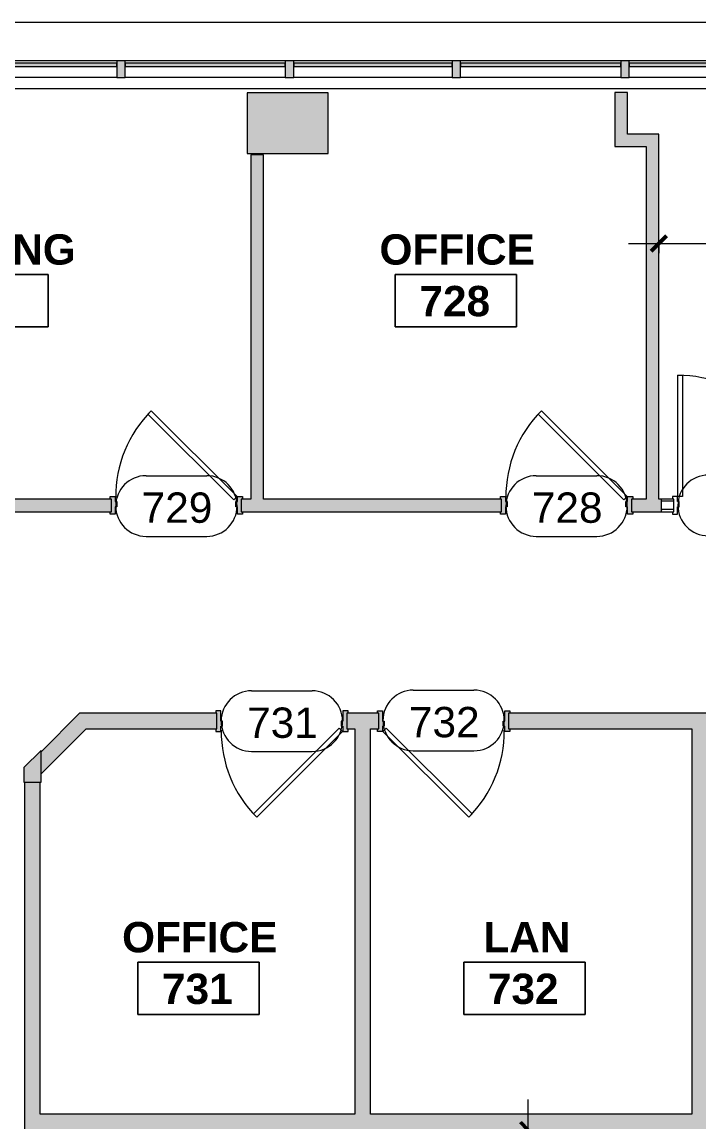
# Model space of a CAD drawing. Header units: inches. Extents: x 920 to 3228, y -557 to 2680.
# Drawn here: x 1990.9 to 2191.8, y 1807.4 to 2133.9 of the extents above; entities that cross this region are included whole.
import ezdxf

# ---------------------------------------------------------------- set-up
doc = ezdxf.new("R2010")
doc.units = ezdxf.units.IN
doc.header["$MEASUREMENT"] = 0
for name, color, linetype, lineweight in [('A-ANNO-DIMS', 211, 'Continuous', 9), ('A-ANNO-DIMS-96', 211, 'Continuous', 9), ('A-AREA-IDEN', 2, 'Continuous', 9), ('A-COLS', 52, 'Continuous', 13), ('A-DETL-GENF', 92, 'Continuous', 9), ('A-DETL-THIN', 151, 'Continuous', 9), ('A-DOOR', 31, 'Continuous', 13), ('A-DOOR-IDEN', 31, 'Continuous', 9), ('A-GLAZ-CURT', 52, 'Continuous', 13), ('A-GLAZ-CWMG', 51, 'Continuous', 13), ('A-WALL', 113, 'Continuous', 13), ('A-WALL-PATT', 111, 'Continuous', 13), ('I-WALL', 2, 'Continuous', 13)]:
    doc.layers.add(name, color=color, linetype=linetype, lineweight=lineweight)
doc.styles.add('Swis721 Lt BT', font='swissl.ttf', dxfattribs={"height": 9})
doc.styles.add('Swis721 Lt BT_B', font='', dxfattribs={"height": 9})
doc.styles.get('Swis721 Lt BT_B').set_extended_font_data('Swis721 Lt BT', bold=True)
doc.dimstyles.new('OTJ_-_3_32__Linear__0__Tolerance', dxfattribs={"dimscale": 12, "dimtxt": 9.497835, "dimasz": 0.375, "dimexe": 0.75, "dimexo": 0.5, "dimgap": 0.5, "dimtad": 1, "dimdec": 0, "dimzin": 3, "dimdsep": 46, "dimlunit": 4, "dimtxsty": 'Swis721 Lt BT', "dimblk1": 'OBLIQUE', "dimblk2": 'OBLIQUE', "dimsah": 1, "dimcen": 0.09, "dimdle": 0.75, "dimazin": 0, "dimtfac": 1, "dimtdec": 4, "dimtix": 1, "dimtmove": 0, "dimatfit": 3, "dimfxl": 1, "dimtvp": 1, "dimfrac": 2, "dimtolj": 1, "dimtzin": 0, "dimarcsym": 2})
doc.dimstyles.new('OTJ_-_3_32__Linear__1_2__Tolerance', dxfattribs={"dimscale": 12, "dimtxt": 9.497835, "dimasz": 0.375, "dimexe": 0.75, "dimexo": 0.5, "dimgap": 0.5, "dimtad": 1, "dimdec": 1, "dimrnd": 0.5, "dimzin": 3, "dimdsep": 46, "dimlunit": 4, "dimtxsty": 'Swis721 Lt BT', "dimblk1": 'OBLIQUE', "dimblk2": 'OBLIQUE', "dimsah": 1, "dimcen": 0.09, "dimdle": 0.75, "dimazin": 0, "dimtfac": 1, "dimtdec": 4, "dimtix": 1, "dimtmove": 0, "dimatfit": 3, "dimfxl": 1, "dimtvp": 1, "dimfrac": 2, "dimtolj": 1, "dimtzin": 0, "dimarcsym": 2})
pattern_1 = [(0, (664.756, 0), (30.72, 7.68), [1.267, -21.773, 1.267, -21.773, -122.88]), (0, (664.756, 0), (30.72, 7.68), [-46.08, 1.267, -44.813, 1.267, -21.773, -53.76]), (0, (664.756, 0), (30.72, 7.68), [-115.2, 1.267, -14.093, 1.267, -37.133]), (120, (676.276, 3.84), (-22.011075, 22.7643), [1.267, -21.773, 1.267, -21.773, -122.88]), (120, (676.276, 3.84), (-22.011075, 22.7643), [-46.08, 1.267, -44.813, 1.267, -21.773, -53.76]), (120, (676.276, 3.84), (-22.011075, 22.7643), [-115.2, 1.267, -14.093, 1.267, -37.133]), (240, (680.116, 19.2), (-8.708925, -30.4443), [1.267, -21.773, 1.267, -21.773, -122.88]), (240, (680.116, 19.2), (-8.708925, -30.4443), [-46.08, 1.267, -44.813, 1.267, -21.773, -53.76]), (240, (680.116, 19.2), (-8.708925, -30.4443), [-115.2, 1.267, -14.093, 1.267, -37.133])]

# ---------------------------------------------------------------- blocks, each defined once
blk = doc.blocks.new('Door - Single - Solid Door-7732912-Level XX  CONSTRUCTION')
at = {"layer": 'A-DOOR'}
h = blk.add_hatch(color=250, dxfattribs=at)
h.paths.add_polyline_path([(22.12, 2.54), (22.12, 0.29), (21.62, 0.29), (21.62, -1.21), (22.12, -1.21), (22.12, -2.71), (23.62, -2.71), (23.62, -1.96), (23.24, -1.96), (23.24, 1.79), (23.62, 1.79), (23.62, 2.54), (23.24, 2.54)], flags=0)
h.paths.add_polyline_path([(-14.68, 2.54), (-15.63, 2.54), (-15.63, 1.79), (-15.26, 1.79), (-15.26, -1.96), (-15.63, -1.96), (-15.63, -2.71), (-14.13, -2.71), (-14.13, -1.21), (-13.63, -1.21), (-13.63, 0.29), (-14.13, 0.29), (-14.13, 2.54)], flags=0)
at = {"layer": 'A-DOOR', "color": 8, "lineweight": 20}
for p, q in [((-15.63, 2.54), (-14.13, 2.54)), ((-15.63, 1.79), (-15.63, 2.54)), ((-14.13, 2.54), (-14.13, 0.29)), ((-14.13, 0.29), (-13.63, 0.29)), ((-13.63, 0.29), (-13.63, -1.21)), ((21.62, 0.29), (22.12, 0.29)), ((21.62, -1.21), (21.62, 0.29)), ((22.12, 2.54), (23.62, 2.54)), ((22.12, 0.29), (22.12, 2.54)), ((23.62, 2.54), (23.62, 1.79)), ((-15.63, -2.71), (-15.63, -1.96)), ((-14.13, -2.71), (-15.63, -2.71)), ((-14.13, -1.21), (-14.13, -2.71)), ((-13.63, -1.21), (-14.13, -1.21)), ((-13.03, -1.74), (-14.01, -2.71)), ((-14.01, -2.71), (11.45, -28.17)), ((12.42, -27.2), (-13.03, -1.74)), ((22.12, -1.21), (21.62, -1.21)), ((22.12, -2.71), (22.12, -1.21)), ((23.62, -2.71), (22.12, -2.71)), ((23.62, -1.96), (23.62, -2.71)), ((11.45, -28.17), (12.42, -27.2))]:
    blk.add_line(p, q, dxfattribs=at)
at = {"layer": 'A-DOOR', "lineweight": 9}
blk.add_arc((-14.01, -2.71), 36, 315, 0.5, dxfattribs=at)
blk = doc.blocks.new('System Panel - Glazed-V3-Level XX  CONSTRUCTION')
at = {"layer": 'A-GLAZ-CURT', "lineweight": 9}
blk.add_hatch(color=7, dxfattribs=at).paths.add_polyline_path([(23.375, 0.75), (23.375, 1.75), (-23.375, 1.75), (-23.375, 0.75)], flags=0)
at = {"layer": 'A-GLAZ-CURT', "color": 8, "lineweight": 20}
for p, q in [((23.375, 1.75), (-23.375, 1.75)), ((-23.375, 1.75), (-23.375, 0.75)), ((-23.375, 0.75), (23.375, 0.75)), ((23.375, 0.75), (23.375, 1.75))]:
    blk.add_line(p, q, dxfattribs=at)
blk = doc.blocks.new('System Panel - Glazed-7148733-Level XX  CONSTRUCTION')
at = {"layer": 'A-GLAZ-CURT', "lineweight": 9}
blk.add_hatch(color=7, dxfattribs=at).paths.add_polyline_path([(23.75, 0.75), (23.75, 1.75), (-23.75, 1.75), (-23.75, 0.75)], flags=0)
at = {"layer": 'A-GLAZ-CURT', "color": 8, "lineweight": 20}
for p, q in [((23.75, 1.75), (-23.75, 1.75)), ((-23.75, 1.75), (-23.75, 0.75)), ((-23.75, 0.75), (23.75, 0.75)), ((23.75, 0.75), (23.75, 1.75))]:
    blk.add_line(p, q, dxfattribs=at)
blk = doc.blocks.new('System Panel - Glazed-7148729-Level XX  CONSTRUCTION')
at = {"layer": 'A-GLAZ-CURT', "lineweight": 9}
blk.add_hatch(color=7, dxfattribs=at).paths.add_polyline_path([(23.5, 0.75), (23.5, 1.75), (-23.5, 1.75), (-23.5, 0.75)], flags=0)
at = {"layer": 'A-GLAZ-CURT', "color": 8, "lineweight": 20}
for p, q in [((23.5, 1.75), (-23.5, 1.75)), ((-23.5, 1.75), (-23.5, 0.75)), ((-23.5, 0.75), (23.5, 0.75)), ((23.5, 0.75), (23.5, 1.75))]:
    blk.add_line(p, q, dxfattribs=at)
blk = doc.blocks.new('System Panel - Glazed-7148734-Level XX  CONSTRUCTION')
at = {"layer": 'A-GLAZ-CURT', "lineweight": 9}
blk.add_hatch(color=7, dxfattribs=at).paths.add_polyline_path([(11.22, 0.75), (61.25, 0.75), (61.25, 1.75), (-61.25, 1.75), (-61.25, 0.75), (3.59, 0.75)], flags=0)
at = {"layer": 'A-GLAZ-CURT', "color": 8, "lineweight": 20}
for p, q in [((61.25, 1.75), (-61.25, 1.75)), ((-61.25, 1.75), (-61.25, 0.75)), ((-61.25, 0.75), (61.25, 0.75)), ((61.25, 0.75), (61.25, 1.75))]:
    blk.add_line(p, q, dxfattribs=at)
blk = doc.blocks.new('Rectangular Mullion - 2_5_ x 5_ rectangular-7148713-Level XX  CONSTRUCTION')
at = {"layer": 'A-GLAZ-CWMG', "lineweight": 9}
blk.add_hatch(color=7, dxfattribs=at).paths.add_polyline_path([(-1.25, 2.5), (1.25, 2.5), (1.25, -2.5), (-1.25, -2.5), (-1.25, -0.75)], flags=0)
at = {"layer": 'A-GLAZ-CWMG', "color": 8, "lineweight": 20}
for p, q in [((-1.25, 2.5), (1.25, 2.5)), ((-1.25, -2.5), (-1.25, 2.5)), ((1.25, 2.5), (1.25, -2.5)), ((1.25, -2.5), (-1.25, -2.5))]:
    blk.add_line(p, q, dxfattribs=at)
blk = doc.blocks.new('Rectangular Mullion - 2_5_ x 5_ rectangular-V4-Level XX  CONSTRUCTION')
at = {"layer": 'A-GLAZ-CWMG', "lineweight": 9}
for p, q in [((1354.3, 2122.36), (1307.55, 2122.36)), ((1354.3, 2117.36), (1307.55, 2117.36))]:
    blk.add_line(p, q, dxfattribs=at)
blk = doc.blocks.new('Rectangular Mullion - 2_5_ x 5_ rectangular-7148718-Level XX  CONSTRUCTION')
at = {"layer": 'A-GLAZ-CWMG', "lineweight": 9}
for p, q in [((1179.55, 2122.36), (1132.05, 2122.36)), ((1179.55, 2117.36), (1132.05, 2117.36))]:
    blk.add_line(p, q, dxfattribs=at)
blk = doc.blocks.new('Rectangular Mullion - 2_5_ x 5_ rectangular-7148714-Level XX  CONSTRUCTION')
at = {"layer": 'A-GLAZ-CWMG', "lineweight": 9}
for p, q in [((1453.8, 2122.36), (1406.8, 2122.36)), ((1453.8, 2117.36), (1406.8, 2117.36))]:
    blk.add_line(p, q, dxfattribs=at)
blk = doc.blocks.new('Rectangular Mullion - 2_5_ x 5_ rectangular-7148719-Level XX  CONSTRUCTION')
at = {"layer": 'A-GLAZ-CWMG', "lineweight": 9}
for p, q in [((1628.8, 2122.36), (1506.3, 2122.36)), ((1628.8, 2117.36), (1506.3, 2117.36))]:
    blk.add_line(p, q, dxfattribs=at)
blk = doc.blocks.new('Door - Single - Solid Door-7732915-Level XX  CONSTRUCTION')
at = {"layer": 'A-DOOR'}
h = blk.add_hatch(color=250, dxfattribs=at)
h.paths.add_polyline_path([(-14.13, 3.15), (-15.63, 3.15), (-15.63, 2.4), (-15.26, 2.4), (-15.26, -2.22), (-15.63, -2.22), (-15.63, -2.97), (-14.13, -2.97), (-14.13, 0.15), (-13.63, 0.15), (-13.63, 1.65), (-14.13, 1.65), (-14.13, 2.4)], flags=0)
h.paths.add_polyline_path([(23.24, 3.15), (22.12, 3.15), (22.12, 1.65), (21.62, 1.65), (21.62, 0.15), (22.12, 0.15), (22.12, -2.97), (23.62, -2.97), (23.62, -2.22), (23.24, -2.22), (23.24, 2.4), (23.62, 2.4), (23.62, 3.15)], flags=0)
at = {"layer": 'A-DOOR', "color": 8, "lineweight": 20}
for p, q in [((-14.01, 3.15), (11.45, 28.61)), ((12.42, 27.63), (-13.03, 2.18)), ((11.45, 28.61), (12.42, 27.63)), ((-15.63, 3.15), (-15.63, 2.4)), ((-14.13, 3.15), (-15.63, 3.15)), ((-14.13, 1.65), (-14.13, 3.15)), ((-13.63, 1.65), (-14.13, 1.65)), ((-14.13, -2.97), (-14.13, 0.15)), ((-14.13, 0.15), (-13.63, 0.15)), ((-13.03, 2.18), (-14.01, 3.15)), ((-13.63, 0.15), (-13.63, 1.65)), ((22.12, 1.65), (21.62, 1.65)), ((21.62, 1.65), (21.62, 0.15)), ((21.62, 0.15), (22.12, 0.15)), ((23.62, 3.15), (22.12, 3.15)), ((22.12, 3.15), (22.12, 1.65)), ((22.12, 0.15), (22.12, -2.97)), ((23.62, 2.4), (23.62, 3.15)), ((-15.63, -2.22), (-15.63, -2.97)), ((-15.63, -2.97), (-14.13, -2.97)), ((22.12, -2.97), (23.62, -2.97)), ((23.62, -2.97), (23.62, -2.22))]:
    blk.add_line(p, q, dxfattribs=at)
at = {"layer": 'A-DOOR', "lineweight": 9}
blk.add_arc((-14.01, 3.15), 36, 359.5, 45, dxfattribs=at)
blk = doc.blocks.new('Door - Single - Solid Door-7732918-Level XX  CONSTRUCTION')
at = {"layer": 'A-DOOR'}
h = blk.add_hatch(color=250, dxfattribs=at)
h.paths.add_polyline_path([(-15.26, -3.15), (-14.13, -3.15), (-14.13, -1.65), (-13.63, -1.65), (-13.63, -0.15), (-14.13, -0.15), (-14.13, 2.97), (-15.63, 2.97), (-15.63, 2.22), (-15.26, 2.22), (-15.26, -2.4), (-15.63, -2.4), (-15.63, -3.15)], flags=0)
h.paths.add_polyline_path([(23.62, -3.15), (23.62, -2.4), (23.24, -2.4), (23.24, 2.22), (23.62, 2.22), (23.6, 2.97), (22.12, 2.97), (22.12, -0.15), (21.62, -0.15), (21.62, -1.65), (22.12, -1.65), (22.12, -3.15), (23.24, -3.15)], flags=0)
at = {"layer": 'A-DOOR', "color": 8, "lineweight": 20}
for p, q in [((-15.63, 2.97), (-14.13, 2.97)), ((-15.63, 2.22), (-15.63, 2.97)), ((-14.13, 2.97), (-14.13, -0.15)), ((22.12, 2.97), (23.62, 2.97)), ((22.12, -0.15), (22.12, 2.97)), ((23.62, 2.97), (23.62, 2.22)), ((-15.63, -3.15), (-15.63, -2.4)), ((-14.13, -3.15), (-15.63, -3.15)), ((-14.13, -0.15), (-13.63, -0.15)), ((-14.13, -1.65), (-14.13, -3.15)), ((-13.63, -1.65), (-14.13, -1.65)), ((-13.03, -2.18), (-14.01, -3.15)), ((-14.01, -3.15), (11.45, -28.61)), ((-13.63, -0.15), (-13.63, -1.65)), ((12.42, -27.63), (-13.03, -2.18)), ((21.62, -0.15), (22.12, -0.15)), ((21.62, -1.65), (21.62, -0.15)), ((22.12, -1.65), (21.62, -1.65)), ((22.12, -3.15), (22.12, -1.65)), ((23.62, -3.15), (22.12, -3.15)), ((23.62, -2.4), (23.62, -3.15)), ((11.45, -28.61), (12.42, -27.63))]:
    blk.add_line(p, q, dxfattribs=at)
at = {"layer": 'A-DOOR', "lineweight": 9}
blk.add_arc((-14.01, -3.15), 36, 315, 0.5, dxfattribs=at)
blk = doc.blocks.new('Door - Single - Solid Door-7355446-Level XX  CONSTRUCTION')
at = {"layer": 'A-DOOR'}
for p, q in [((-14.01, 38.71), (-12.63, 38.71)), ((-14.01, 2.71), (-14.01, 38.71)), ((-12.63, 38.71), (-12.63, 2.71)), ((-12.63, 2.71), (-14.01, 2.71))]:
    blk.add_line(p, q, dxfattribs=at)
at = {"layer": 'A-DOOR', "lineweight": 9}
for p, q in [((-15.63, 2.71), (-15.63, 1.96)), ((-14.13, 2.71), (-15.63, 2.71)), ((-14.13, 1.21), (-14.13, 2.71)), ((-13.63, 1.21), (-14.13, 1.21)), ((-13.63, -0.29), (-13.63, 1.21)), ((22.12, 1.21), (21.62, 1.21)), ((21.62, 1.21), (21.62, -0.29)), ((23.62, 2.71), (22.12, 2.71)), ((22.12, 2.71), (22.12, 1.21)), ((23.62, 1.96), (23.62, 2.71)), ((-15.63, -1.79), (-15.63, -2.54)), ((-15.63, -2.54), (-14.13, -2.54)), ((-14.13, -2.54), (-14.13, -0.29)), ((-14.13, -0.29), (-13.63, -0.29)), ((21.62, -0.29), (22.12, -0.29)), ((22.12, -0.29), (22.12, -2.54)), ((22.12, -2.54), (23.62, -2.54)), ((23.62, -2.54), (23.62, -1.79))]:
    blk.add_line(p, q, dxfattribs=at)
blk.add_arc((-14.01, 2.71), 36, 359.5, 90, dxfattribs=at)
blk = doc.blocks.new('Room Tag - Room Name and Number-3379422-Level XX  CONSTRUCTION')
at = {"layer": 'A-AREA-IDEN'}
for p, q in [((-0.1881, -0.1636), (-0.1881, -0.0018)), ((-0.1881, -0.0018), (0.1869, -0.0018)), ((0.1869, -0.0018), (-0.1881, -0.0018)), ((-0.1881, -0.0018), (-0.1881, -0.1636)), ((0.1869, -0.0018), (0.1869, -0.1636)), ((0.1869, -0.1636), (0.1869, -0.0018)), ((0.1869, -0.1636), (-0.1881, -0.1636)), ((-0.1881, -0.1636), (0.1869, -0.1636))]:
    blk.add_line(p, q, dxfattribs=at)
blk = doc.blocks.new('Door Tag - Door Tag-41184-Level XX  CONSTRUCTION')
at = {"layer": 'A-DOOR-IDEN'}
for p, q in [((-0.09375, 0.09375), (0.09375, 0.09375)), ((-0.09375, -0.09375), (0.09375, -0.09375))]:
    blk.add_line(p, q, dxfattribs=at)
for centre, start, end in [((-0.09375, 0), 90, 270), ((0.09375, 0), 270, 90)]:
    blk.add_arc(centre, 0.09375, start, end, dxfattribs=at)
blk = doc.blocks.new('DIMBLOCK33-Level XX  CONSTRUCTION')
at = {"layer": 'A-ANNO-DIMS-96'}
for p, q in [((2141.04, 1814.08), (2141.04, 1697.67)), ((2138.23, 1805.08), (2150.04, 1805.08)), ((2141.04, 1805.08), (2138.23, 1805.08)), ((2138.23, 1706.67), (2150.04, 1706.67)), ((2141.04, 1706.67), (2138.23, 1706.67))]:
    blk.add_line(p, q, dxfattribs=at)
at = {"layer": 'A-ANNO-DIMS-96', "lineweight": 50}
for p, q in [((2141.04, 1805.08), (2138.79, 1807.33)), ((2141.04, 1805.08), (2143.29, 1802.83)), ((2141.04, 1706.67), (2138.79, 1708.92)), ((2141.04, 1706.67), (2143.29, 1704.42))]:
    blk.add_line(p, q, dxfattribs=at)
at = {"layer": 'A-ANNO-DIMS-96', "color": 0, "insert": (2123.03, 1741.32), "char_height": 9, "width": 34.9159, "attachment_point": 1, "rotation": 90, "line_spacing_factor": 1.005062, "style": 'Swis721 Lt BT'}
blk.add_mtext('8\' - 2"', dxfattribs=at)
blk = doc.blocks.new('_Oblique')
at = {"color": 0, "linetype": 'ByBlock', "lineweight": -2}
blk.add_line((-0.5, -0.5), (0.5, 0.5), dxfattribs=at)
blk = doc.blocks.new('DIMBLOCK36-Level XX  CONSTRUCTION')
at = {"layer": 'A-ANNO-DIMS-96'}
for p, q in [((2179.86, 2065.27), (2179.86, 2077.09)), ((2292.93, 2065.27), (2292.93, 2077.09)), ((2170.86, 2068.09), (2301.93, 2068.09)), ((2179.86, 2068.09), (2179.86, 2065.27)), ((2292.93, 2068.09), (2292.93, 2065.27))]:
    blk.add_line(p, q, dxfattribs=at)
at = {"layer": 'A-ANNO-DIMS-96', "lineweight": 50}
for p, q in [((2179.86, 2068.09), (2182.11, 2070.34)), ((2292.93, 2068.09), (2295.18, 2070.34)), ((2179.86, 2068.09), (2177.61, 2065.84)), ((2292.93, 2068.09), (2290.68, 2065.84))]:
    blk.add_line(p, q, dxfattribs=at)
at = {"layer": 'A-ANNO-DIMS-96', "color": 0, "insert": (2221.85, 2086.1), "char_height": 9, "width": 34.9159, "attachment_point": 1, "line_spacing_factor": 1.005062, "style": 'Swis721 Lt BT'}
blk.add_mtext('9\' - 5"', dxfattribs=at)

msp = doc.modelspace()

# ---------------------------------------------------------------- hatches: boundary and pattern name
at = {"layer": 'A-COLS'}
msp.add_hatch(color=250, dxfattribs=at).paths.add_polyline_path([(2081.74, 2094.86), (2081.74, 2112.86), (2057.74, 2112.86), (2057.74, 2094.86)], flags=0)
at = {"layer": 'A-DETL-GENF'}
msp.add_hatch(color=7, dxfattribs=at).paths.add_polyline_path([(1996.24, 1908.2), (1996.58, 1908.2), (1996.58, 1917.6), (1991.53, 1912.56), (1991.53, 1908.2), (1991.72, 1908.2)], flags=0)
at = {"layer": 'A-WALL-PATT', "lineweight": 9}
for points in [[(2166.86, 2096.86), (2170.61, 2096.86), (2170.61, 2112.92), (2166.86, 2112.92)], [(2170.61, 2096.86), (2179.86, 2096.86), (2179.86, 2100.61), (2170.61, 2100.61)], [(2179.64, 1992.24), (2179.86, 1992.24), (2179.86, 2096.86), (2176.11, 2096.86), (2176.11, 1992.24)], [(2062.61, 1992.24), (2062.61, 2094.42), (2058.86, 2094.42), (2058.86, 1992.24)], [(1996.58, 1910.66), (2014.59, 1928.67), (2008.05, 1928.67), (1996.58, 1917.21), (1996.58, 1911.61)], [(2094.35, 1809.7), (2094.35, 1924.05), (2089.72, 1924.05), (2089.72, 1809.7)], [(2194.32, 1797.7), (2194.32, 1924.05), (2189.69, 1924.05), (2189.69, 1797.7)], [(1996.35, 1809.7), (1996.35, 1908.2), (1991.72, 1908.2), (1991.72, 1809.7), (1995.8, 1809.7)], [(2172.29, 1805.08), (2189.69, 1805.08), (2189.69, 1809.7), (1991.72, 1809.7), (1991.72, 1805.08), (2167.66, 1805.08)]]:
    msp.add_hatch(color=7, dxfattribs=at).paths.add_polyline_path(points, flags=0)
h = msp.add_hatch(color=7, dxfattribs=at)
h.paths.add_polyline_path([(2180.53, 1988.49), (2180.53, 1992.24), (2171.74, 1992.24), (2171.74, 1988.49), (2179.86, 1988.49)], flags=0)
h.paths.add_polyline_path([(2055.99, 1988.49), (2133.24, 1988.49), (2133.24, 1992.24), (2055.99, 1992.24)], flags=0)
h.paths.add_polyline_path([(2017.49, 1988.49), (2017.49, 1992.24), (1899.4, 1992.24), (1899.4, 1988.49), (1937.56, 1988.49)], flags=0)
h = msp.add_hatch(dxfattribs=at)
h.set_pattern_fill('FP_11', color=256, style=0, pattern_type=2)
h.set_pattern_definition(pattern_1)
h.paths.add_polyline_path([(2490, 1991.62), (2491.88, 1991.62), (2491.88, 1992.24), (2436.5, 1992.24), (2436.5, 1991.62)], flags=0)
h.paths.add_polyline_path([(2391.06, 1991.62), (2392, 1991.62), (2392, 1992.24), (2390.13, 1992.24), (2390.13, 1991.62)], flags=0)
h.paths.add_polyline_path([(2398, 1991.62), (2398, 1992.24), (2394.5, 1992.24), (2394.5, 1991.62), (2395.13, 1991.62)], flags=0)
h.paths.add_polyline_path([(2269.68, 1991.62), (2293.56, 1991.62), (2293.56, 1992.24), (2222.78, 1992.24), (2222.78, 1991.62), (2228.06, 1991.62)], flags=0)
h.paths.add_polyline_path([(2184.28, 1991.62), (2184.28, 1992.24), (2180.53, 1992.24), (2180.53, 1991.62)], flags=0)
h.paths.add_polyline_path([(2296.06, 1991.62), (2351.63, 1991.62), (2351.63, 1992.24), (2296.06, 1992.24)], flags=0)
h = msp.add_hatch(dxfattribs=at)
h.set_pattern_fill('FP_11', color=256, style=0, pattern_type=2)
h.set_pattern_definition(pattern_1)
h.paths.add_polyline_path([(2390.13, 1988.49), (2398, 1988.49), (2398, 1989.12), (2390.13, 1989.12)], flags=0)
h.paths.add_polyline_path([(2184.28, 1988.49), (2184.28, 1989.12), (2180.53, 1989.12), (2180.53, 1988.49)], flags=0)
h.paths.add_polyline_path([(2222.78, 1988.49), (2351.63, 1988.49), (2351.63, 1989.12), (2222.78, 1989.12)], flags=0)
h.paths.add_polyline_path([(2491.88, 1988.49), (2491.88, 1989.12), (2436.5, 1989.12), (2436.5, 1988.49), (2490, 1988.49)], flags=0)
h = msp.add_hatch(color=7, dxfattribs=at)
h.paths.add_polyline_path([(2135.28, 1924.05), (2194.32, 1924.05), (2194.32, 1928.67), (2135.28, 1928.67)], flags=0)
h.paths.add_polyline_path([(2089.72, 1924.05), (2096.78, 1924.05), (2096.78, 1928.67), (2087.28, 1928.67), (2087.28, 1924.05)], flags=0)
h.paths.add_polyline_path([(2048.78, 1924.05), (2048.78, 1928.67), (2014.59, 1928.67), (2009.96, 1924.05)], flags=0)

# ---------------------------------------------------------------- linework, layer by layer
at = {"layer": 'A-COLS', "color": 8, "lineweight": 20}
for p, q in [((2081.74, 2112.86), (2057.74, 2112.86)), ((2057.74, 2112.86), (2057.74, 2094.86)), ((2081.74, 2094.86), (2081.74, 2112.86)), ((2057.74, 2094.86), (2081.74, 2094.86))]:
    msp.add_line(p, q, dxfattribs=at)
at = {"layer": 'A-DETL-THIN'}
for p, q in [((1996.58, 1917.6), (1991.53, 1912.56)), ((1996.58, 1908.2), (1996.58, 1917.6)), ((1991.53, 1912.56), (1991.53, 1908.2)), ((1991.53, 1908.2), (1996.58, 1908.2))]:
    msp.add_line(p, q, dxfattribs=at)
at = {"layer": 'A-WALL', "lineweight": 9}
for p, q in [((1748.44, 2133.85), (2868.06, 2133.85)), ((2219.52, 2113.98), (1919.65, 2113.98))]:
    msp.add_line(p, q, dxfattribs=at)
at = {"layer": 'A-WALL'}
for p, q in [((2184.28, 1991.62), (2180.53, 1991.62)), ((2184.28, 1989.12), (2180.53, 1989.12))]:
    msp.add_line(p, q, dxfattribs=at)
at = {"layer": 'A-WALL', "color": 8, "lineweight": 20}
for p, q in [((2008.05, 1928.67), (1996.58, 1917.21)), ((2048.78, 1928.67), (2008.05, 1928.67)), ((2048.78, 1924.05), (2048.78, 1928.67)), ((2096.78, 1928.67), (2087.28, 1928.67)), ((2087.28, 1928.67), (2087.28, 1924.05)), ((2096.78, 1924.05), (2096.78, 1928.67)), ((2194.32, 1928.67), (2135.28, 1928.67)), ((2135.28, 1928.67), (2135.28, 1924.05)), ((1996.58, 1910.66), (2009.96, 1924.05)), ((2009.96, 1924.05), (2048.78, 1924.05)), ((2087.28, 1924.05), (2089.72, 1924.05)), ((2089.72, 1924.05), (2089.72, 1809.7)), ((2094.35, 1924.05), (2096.78, 1924.05)), ((2094.35, 1809.7), (2094.35, 1924.05)), ((2135.28, 1924.05), (2189.69, 1924.05)), ((2189.69, 1924.05), (2189.69, 1809.7)), ((1991.72, 1908.2), (1991.72, 1805.08)), ((1996.35, 1809.7), (1996.35, 1908.2)), ((2089.72, 1809.7), (1996.35, 1809.7)), ((2189.69, 1809.7), (2094.35, 1809.7))]:
    msp.add_line(p, q, dxfattribs=at)
at = {"layer": 'I-WALL', "color": 8, "lineweight": 20}
for p, q in [((2166.86, 2112.92), (2166.86, 2096.86)), ((2170.61, 2112.92), (2166.86, 2112.92)), ((2170.61, 2100.61), (2170.61, 2112.92)), ((2179.86, 2100.61), (2170.61, 2100.61)), ((2179.86, 1992.24), (2179.86, 2100.61)), ((2166.86, 2096.86), (2176.11, 2096.86)), ((2176.11, 2096.86), (2176.11, 1992.24)), ((2058.86, 2094.42), (2058.86, 1992.24)), ((2062.61, 2094.42), (2058.86, 2094.42)), ((2062.61, 1992.24), (2062.61, 2094.42)), ((2017.49, 1992.24), (1899.4, 1992.24)), ((2017.49, 1988.49), (2017.49, 1992.24)), ((2058.86, 1992.24), (2055.99, 1992.24)), ((2055.99, 1992.24), (2055.99, 1988.49)), ((2133.24, 1992.24), (2062.61, 1992.24)), ((2133.24, 1988.49), (2133.24, 1992.24)), ((2176.11, 1992.24), (2171.74, 1992.24)), ((2171.74, 1992.24), (2171.74, 1988.49)), ((2180.53, 1992.24), (2179.86, 1992.24)), ((1899.4, 1988.49), (2017.49, 1988.49)), ((2055.99, 1988.49), (2133.24, 1988.49)), ((2171.74, 1988.49), (2180.53, 1988.49))]:
    msp.add_line(p, q, dxfattribs=at)
at = {"layer": 'I-WALL'}
for p, q in [((2184.28, 1992.24), (2180.53, 1992.24)), ((2180.53, 1992.24), (2180.53, 1988.49)), ((2184.28, 1988.49), (2184.28, 1992.24)), ((2180.53, 1988.49), (2184.28, 1988.49))]:
    msp.add_line(p, q, dxfattribs=at)

# ---------------------------------------------------------------- block references
at = {"layer": 'A-AREA-IDEN', "xscale": 95.99999999999994, "yscale": 95.99999999999994, "zscale": 95.99999999999994}
for p in [(1980.75, 2059.12), (2119.74, 2059.12), (2043.37, 1855), (2140.05, 1855)]:
    msp.add_blockref('Room Tag - Room Name and Number-3379422-Level XX  CONSTRUCTION', p, dxfattribs=at)
at = {"layer": 'A-DOOR'}
for name, p in [('Door - Single - Solid Door-7355446-Level XX  CONSTRUCTION', (2199.54, 1990.28)), ('Door - Single - Solid Door-7732918-Level XX  CONSTRUCTION', (2112.04, 1926.45))]:
    msp.add_blockref(name, p, dxfattribs=at)
at = {"layer": 'A-DOOR', "rotation": 180}
for name, p in [('Door - Single - Solid Door-7732912-Level XX  CONSTRUCTION', (2040.73, 1990.28)), ('Door - Single - Solid Door-7732912-Level XX  CONSTRUCTION', (2156.48, 1990.28)), ('Door - Single - Solid Door-7732915-Level XX  CONSTRUCTION', (2072.03, 1926.45))]:
    msp.add_blockref(name, p, dxfattribs=at)
at = {"layer": 'A-DOOR-IDEN', "xscale": 95.99999999999994, "yscale": 95.99999999999994, "zscale": 95.99999999999994}
for p in [(2036.74, 1990.19), (2152.49, 1990.19), (2203.53, 1990.37), (2068.03, 1926.36), (2116.03, 1926.54)]:
    msp.add_blockref('Door Tag - Door Tag-41184-Level XX  CONSTRUCTION', p, dxfattribs=at)
at = {"layer": 'A-GLAZ-CURT', "lineweight": 9}
for name, p in [('System Panel - Glazed-V3-Level XX  CONSTRUCTION', (1995.68, 2119.86)), ('System Panel - Glazed-7148733-Level XX  CONSTRUCTION', (2045.31, 2119.86)), ('System Panel - Glazed-7148729-Level XX  CONSTRUCTION', (2095.06, 2119.86)), ('System Panel - Glazed-7148733-Level XX  CONSTRUCTION', (2144.81, 2119.86)), ('System Panel - Glazed-7148734-Level XX  CONSTRUCTION', (2232.31, 2119.86))]:
    msp.add_blockref(name, p, dxfattribs=at)
at = {"layer": 'A-GLAZ-CWMG', "lineweight": 9}
for name, p in [('Rectangular Mullion - 2_5_ x 5_ rectangular-V4-Level XX  CONSTRUCTION', (664.76, 0)), ('Rectangular Mullion - 2_5_ x 5_ rectangular-7148718-Level XX  CONSTRUCTION', (889.51, 0)), ('Rectangular Mullion - 2_5_ x 5_ rectangular-7148714-Level XX  CONSTRUCTION', (664.76, 0)), ('Rectangular Mullion - 2_5_ x 5_ rectangular-7148718-Level XX  CONSTRUCTION', (989.01, 0)), ('Rectangular Mullion - 2_5_ x 5_ rectangular-7148719-Level XX  CONSTRUCTION', (664.76, 0))]:
    msp.add_blockref(name, p, dxfattribs=at)
at = {"layer": 'A-GLAZ-CWMG', "lineweight": 9, "extrusion": (0, 0, -1), "rotation": 180}
for p in [(-2020.31, 2119.86), (-2070.31, 2119.86), (-2119.81, 2119.86), (-2169.81, 2119.86)]:
    msp.add_blockref('Rectangular Mullion - 2_5_ x 5_ rectangular-7148713-Level XX  CONSTRUCTION', p, dxfattribs=at)

# ---------------------------------------------------------------- texts
at = {"layer": 'A-AREA-IDEN', "char_height": 9, "attachment_point": 1, "style": 'Swis721 Lt BT_B'}
for s, insert, width in [('BILLING', (1956.62, 2070.84), 58.176), ('OFFICE', (2097, 2070.84), 54.843), ('728', (2108.85, 2055.52), 25.452), ('OFFICE', (2020.63, 1866.72), 54.843), ('LAN', (2127.81, 1866.72), 29.391), ('731', (2032.47, 1851.4), 25.452), ('732', (2129.15, 1851.4), 25.452)]:
    msp.add_mtext(s, dxfattribs=dict(at, insert=insert, width=width))
at = {"layer": 'A-DOOR-IDEN', "char_height": 9, "width": 24.543, "attachment_point": 1, "style": 'Swis721 Lt BT'}
for s, insert in [('729', (2026.44, 1994.21)), ('728', (2142.19, 1994.21)), ('731', (2057.73, 1930.38)), ('732', (2105.73, 1930.56))]:
    msp.add_mtext(s, dxfattribs=dict(at, insert=insert))

# ---------------------------------------------------------------- dimensions: what is measured, and where the dimension line sits
at = {"layer": 'A-ANNO-DIMS'}
dim = msp.add_linear_dim(base=(2292.93, 2068.09), p1=(2179.86, 2071.27), p2=(2292.93, 2071.27), dimstyle='OTJ_-_3_32__Linear__1_2__Tolerance', override={"dimpost": '<>', "dimfxl": 113.066254}, dxfattribs=at)
dim.commit()
dim.dimension.update_dxf_attribs({"geometry": 'DIMBLOCK36-Level XX  CONSTRUCTION', "text_midpoint": (2236.4, 2078.71)})
dim = msp.add_linear_dim(base=(2141.04, 1706.67), p1=(2144.23, 1805.08), p2=(2144.23, 1706.67), angle=90, dimstyle='OTJ_-_3_32__Linear__0__Tolerance', override={"dimpost": '<>', "dimfxl": 98.407923}, dxfattribs=at)
dim.commit()
dim.dimension.update_dxf_attribs({"geometry": 'DIMBLOCK33-Level XX  CONSTRUCTION', "text_midpoint": (2130.42, 1755.87)})

doc.saveas('drawing.dxf')
